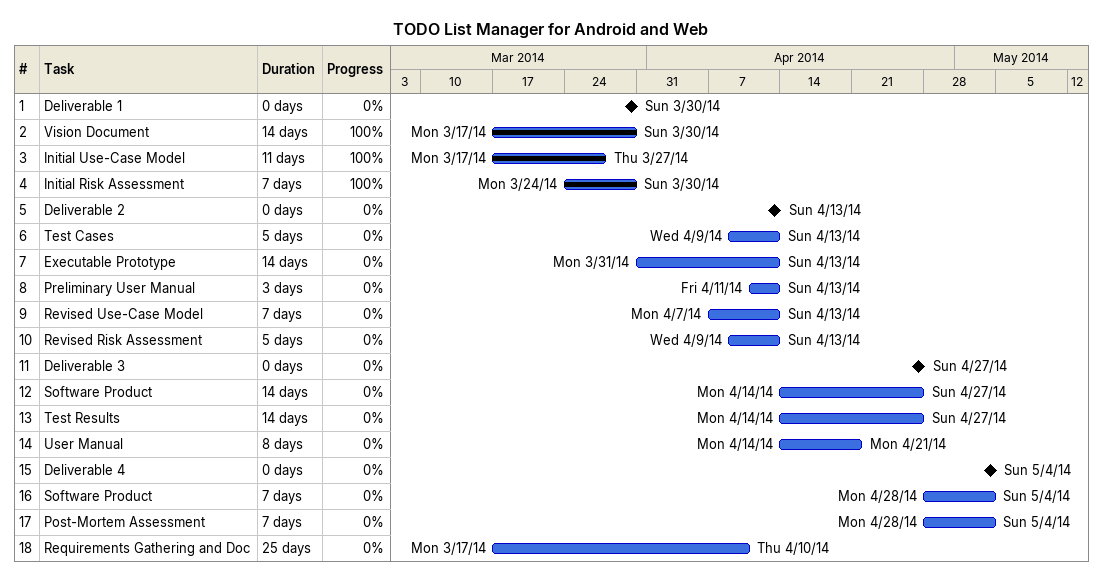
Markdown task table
TODO List Manager for Android and Web

| ID | Task | Duration | Start | Finish | % complete |
|---|---|---|---|---|---|
| 1 | Deliverable 1 | 0d | 2014-03-30 | 2014-03-30 | 0 |
| 2 | Vision Document | 14d | 2014-03-17 | 2014-03-30 | 100 |
| 3 | Initial Use-Case Model | 11d | 2014-03-17 | 2014-03-27 | 100 |
| 4 | Initial Risk Assessment | 7d | 2014-03-24 | 2014-03-30 | 100 |
| 5 | Deliverable 2 | 0d | 2014-04-13 | 2014-04-13 | 0 |
| 6 | Test Cases | 5d | 2014-04-09 | 2014-04-13 | 0 |
| 7 | Executable Prototype | 14d | 2014-03-31 | 2014-04-13 | 0 |
| 8 | Preliminary User Manual | 3d | 2014-04-11 | 2014-04-13 | 0 |
| 9 | Revised Use-Case Model | 7d | 2014-04-07 | 2014-04-13 | 0 |
| 10 | Revised Risk Assessment | 5d | 2014-04-09 | 2014-04-13 | 0 |
| 11 | Deliverable 3 | 0d | 2014-04-27 | 2014-04-27 | 0 |
| 12 | Software Product | 14d | 2014-04-14 | 2014-04-27 | 0 |
| 13 | Test Results | 14d | 2014-04-14 | 2014-04-27 | 0 |
| 14 | User Manual | 8d | 2014-04-14 | 2014-04-21 | 0 |
| 15 | Deliverable 4 | 0d | 2014-05-04 | 2014-05-04 | 0 |
| 16 | Software Product | 7d | 2014-04-28 | 2014-05-04 | 0 |
| 17 | Post-Mortem Assessment | 7d | 2014-04-28 | 2014-05-04 | 0 |
| 18 | Requirements Gathering and Doc | 25d | 2014-03-17 | 2014-04-10 | 0 |
